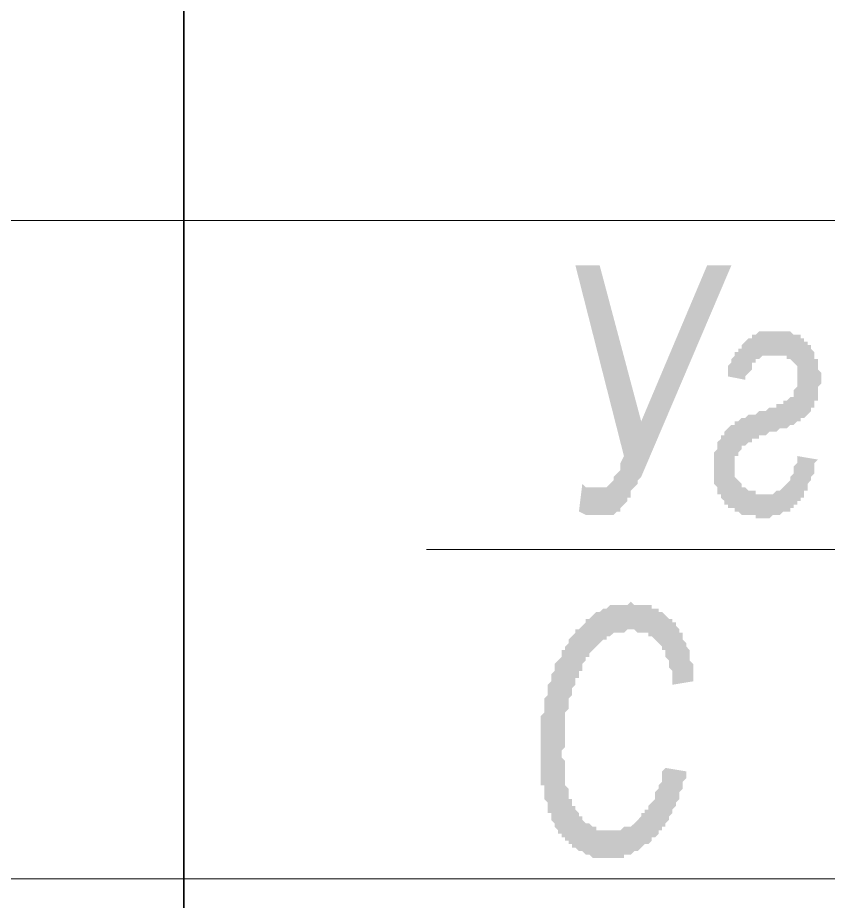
# Model space of a CAD drawing. Header units: millimetres. Extents: x 1372 to 666090, y 1285 to 31551.
# Drawn here: x 626999 to 627975, y 21912 to 22976 of the extents above; entities that cross this region are included whole.
import ezdxf

# ---------------------------------------------------------------- set-up
doc = ezdxf.new("R2010")
doc.units = ezdxf.units.MM
doc.layers.add('PDF _0', color=7, linetype='Continuous')
doc.layers.add('PDF _75-АЗ Штамп', color=7, linetype='Continuous')

msp = doc.modelspace()

# ---------------------------------------------------------------- hatches: boundary and pattern name
at = {"layer": 'PDF _75-АЗ Штамп', "transparency": 33554559}
for points in [[(627670.5, 22677.4), (627699.7, 22677.4), (627749.7, 22489.7), (627829, 22677.4), (627858.2, 22677.4), (627749.7, 22423), (627745.6, 22418.8), (627745.6, 22414.6), (627741.4, 22410.4), (627741.4, 22410.4), (627737.2, 22406.3), (627737.2, 22402.1), (627737.2, 22397.9), (627733.1, 22397.9), (627733.1, 22393.8), (627728.9, 22389.6), (627728.9, 22389.6), (627728.9, 22389.6), (627724.7, 22385.4), (627724.7, 22381.2), (627720.5, 22381.2), (627716.4, 22377.1), (627716.4, 22377.1), (627712.2, 22377.1), (627708, 22377.1), (627708, 22377.1), (627703.9, 22377.1), (627703.9, 22377.1), (627699.7, 22377.1), (627699.7, 22377.1), (627695.5, 22377.1), (627691.3, 22377.1), (627687.2, 22377.1), (627687.2, 22377.1), (627683, 22377.1), (627683, 22377.1), (627674.7, 22381.2), (627678.8, 22414.6), (627683, 22410.4), (627687.2, 22410.4), (627691.3, 22410.4), (627695.5, 22410.4), (627695.5, 22410.4), (627699.7, 22410.4), (627699.7, 22410.4), (627699.7, 22410.4), (627703.9, 22410.4), (627703.9, 22410.4), (627708, 22410.4), (627708, 22410.4), (627712.2, 22414.6), (627712.2, 22414.6), (627716.4, 22418.8), (627716.4, 22423), (627720.5, 22427.1), (627720.5, 22427.1), (627724.7, 22431.3), (627724.7, 22439.6), (627724.7, 22439.6), (627728.9, 22448)], [(627874.9, 22539.8), (627854, 22543.9), (627854, 22548.1), (627854, 22552.3), (627854, 22556.4), (627858.2, 22560.6), (627858.2, 22560.6), (627858.2, 22564.8), (627862.4, 22569), (627862.4, 22573.1), (627866.5, 22573.1), (627866.5, 22577.3), (627870.7, 22577.3), (627870.7, 22581.5), (627874.9, 22585.6), (627874.9, 22585.6), (627879.1, 22589.8), (627879.1, 22589.8), (627883.2, 22589.8), (627883.2, 22594), (627887.4, 22594), (627887.4, 22594), (627891.6, 22598.2), (627895.7, 22598.2), (627895.7, 22598.2), (627899.9, 22598.2), (627904.1, 22598.2), (627904.1, 22598.2), (627908.3, 22598.2), (627908.3, 22598.2), (627912.4, 22598.2), (627916.6, 22598.2), (627920.8, 22598.2), (627924.9, 22598.2), (627924.9, 22598.2), (627929.1, 22598.2), (627933.3, 22594), (627933.3, 22594), (627937.5, 22594), (627941.6, 22594), (627941.6, 22589.8), (627945.8, 22589.8), (627945.8, 22585.6), (627950, 22585.6), (627950, 22581.5), (627950, 22581.5), (627954.1, 22581.5), (627954.1, 22577.3), (627958.3, 22573.1), (627958.3, 22569), (627958.3, 22564.8), (627962.5, 22564.8), (627962.5, 22560.6), (627962.5, 22556.4), (627962.5, 22552.3), (627966.7, 22548.1), (627966.7, 22543.9), (627966.7, 22539.8), (627966.7, 22535.6), (627962.5, 22531.4), (627962.5, 22527.2), (627962.5, 22523.1), (627962.5, 22518.9), (627962.5, 22514.7), (627958.3, 22514.7), (627958.3, 22510.6), (627958.3, 22506.4), (627954.1, 22506.4), (627954.1, 22502.2), (627950, 22498), (627950, 22498), (627945.8, 22493.9), (627941.6, 22493.9), (627941.6, 22489.7), (627941.6, 22489.7), (627937.5, 22489.7), (627937.5, 22489.7), (627933.3, 22485.5), (627929.1, 22485.5), (627929.1, 22485.5), (627924.9, 22481.4), (627920.8, 22481.4), (627920.8, 22481.4), (627916.6, 22481.4), (627912.4, 22477.2), (627908.3, 22477.2), (627908.3, 22477.2), (627904.1, 22477.2), (627899.9, 22473), (627895.7, 22473), (627891.6, 22473), (627891.6, 22468.8), (627887.4, 22468.8), (627883.2, 22468.8), (627883.2, 22464.7), (627879.1, 22464.7), (627879.1, 22464.7), (627874.9, 22460.5), (627874.9, 22460.5), (627870.7, 22460.5), (627870.7, 22456.3), (627870.7, 22456.3), (627866.5, 22452.2), (627866.5, 22448), (627862.4, 22448), (627862.4, 22443.8), (627862.4, 22439.6), (627862.4, 22435.5), (627862.4, 22435.5), (627862.4, 22431.3), (627862.4, 22427.1), (627862.4, 22423), (627866.5, 22418.8), (627866.5, 22418.8), (627870.7, 22414.6), (627870.7, 22410.4), (627870.7, 22410.4), (627874.9, 22410.4), (627879.1, 22406.3), (627879.1, 22406.3), (627883.2, 22406.3), (627887.4, 22406.3), (627887.4, 22402.1), (627891.6, 22402.1), (627895.7, 22402.1), (627895.7, 22402.1), (627895.7, 22402.1), (627899.9, 22402.1), (627904.1, 22402.1), (627908.3, 22402.1), (627912.4, 22406.3), (627912.4, 22406.3), (627916.6, 22406.3), (627916.6, 22406.3), (627920.8, 22410.4), (627920.8, 22410.4), (627924.9, 22414.6), (627924.9, 22414.6), (627929.1, 22418.8), (627929.1, 22418.8), (627929.1, 22423), (627933.3, 22427.1), (627933.3, 22431.3), (627933.3, 22435.5), (627937.5, 22439.6), (627937.5, 22443.8), (627937.5, 22448), (627962.5, 22443.8), (627958.3, 22439.6), (627958.3, 22435.5), (627958.3, 22431.3), (627958.3, 22427.1), (627954.1, 22423), (627954.1, 22418.8), (627954.1, 22418.8), (627950, 22414.6), (627950, 22410.4), (627950, 22406.3), (627945.8, 22406.3), (627945.8, 22402.1), (627945.8, 22397.9), (627941.6, 22397.9), (627941.6, 22393.8), (627937.5, 22393.8), (627937.5, 22389.6), (627933.3, 22389.6), (627933.3, 22385.4), (627929.1, 22385.4), (627929.1, 22381.2), (627924.9, 22381.2), (627920.8, 22381.2), (627920.8, 22381.2), (627916.6, 22377.1), (627916.6, 22377.1), (627912.4, 22377.1), (627908.3, 22377.1), (627908.3, 22377.1), (627904.1, 22372.9), (627899.9, 22372.9), (627899.9, 22372.9), (627895.7, 22372.9), (627891.6, 22372.9), (627887.4, 22372.9), (627887.4, 22377.1), (627883.2, 22377.1), (627879.1, 22377.1), (627874.9, 22377.1), (627874.9, 22377.1), (627870.7, 22377.1), (627866.5, 22381.2), (627866.5, 22381.2), (627862.4, 22381.2), (627862.4, 22385.4), (627858.2, 22385.4), (627854, 22385.4), (627854, 22389.6), (627854, 22389.6), (627849.9, 22389.6), (627849.9, 22393.8), (627845.7, 22397.9), (627845.7, 22402.1), (627841.5, 22402.1), (627841.5, 22406.3), (627841.5, 22410.4), (627837.3, 22414.6), (627837.3, 22418.8), (627837.3, 22423), (627837.3, 22423), (627837.3, 22427.1), (627837.3, 22431.3), (627837.3, 22431.3), (627837.3, 22435.5), (627837.3, 22439.6), (627837.3, 22443.8), (627837.3, 22448), (627837.3, 22452.2), (627841.5, 22456.3), (627841.5, 22460.5), (627841.5, 22464.7), (627841.5, 22464.7), (627845.7, 22468.8), (627845.7, 22473), (627849.9, 22473), (627849.9, 22477.2), (627854, 22481.4), (627854, 22481.4), (627858.2, 22485.5), (627858.2, 22485.5), (627862.4, 22485.5), (627862.4, 22489.7), (627862.4, 22489.7), (627866.5, 22489.7), (627870.7, 22493.9), (627870.7, 22493.9), (627874.9, 22493.9), (627874.9, 22493.9), (627879.1, 22498), (627883.2, 22498), (627887.4, 22498), (627891.6, 22502.2), (627891.6, 22502.2), (627895.7, 22502.2), (627899.9, 22502.2), (627904.1, 22506.4), (627908.3, 22506.4), (627912.4, 22506.4), (627912.4, 22510.6), (627916.6, 22510.6), (627920.8, 22510.6), (627920.8, 22514.7), (627924.9, 22514.7), (627924.9, 22514.7), (627929.1, 22518.9), (627929.1, 22518.9), (627933.3, 22518.9), (627933.3, 22523.1), (627933.3, 22523.1), (627933.3, 22527.2), (627937.5, 22531.4), (627937.5, 22531.4), (627937.5, 22535.6), (627937.5, 22539.8), (627937.5, 22539.8), (627937.5, 22543.9), (627937.5, 22548.1), (627937.5, 22552.3), (627937.5, 22556.4), (627933.3, 22560.6), (627933.3, 22560.6), (627929.1, 22564.8), (627929.1, 22564.8), (627924.9, 22564.8), (627924.9, 22569), (627920.8, 22569), (627916.6, 22569), (627912.4, 22569), (627912.4, 22569), (627908.3, 22569), (627904.1, 22569), (627904.1, 22569), (627899.9, 22569), (627895.7, 22569), (627895.7, 22569), (627891.6, 22564.8), (627891.6, 22564.8), (627887.4, 22564.8), (627887.4, 22560.6), (627883.2, 22560.6), (627883.2, 22556.4), (627883.2, 22552.3), (627879.1, 22548.1), (627879.1, 22548.1), (627874.9, 22543.9), (627874.9, 22539.8)], [(627778.9, 22072.6), (627804, 22068.4), (627804, 22064.2), (627804, 22060), (627799.8, 22055.9), (627799.8, 22051.7), (627799.8, 22047.5), (627795.6, 22043.4), (627795.6, 22039.2), (627795.6, 22035), (627791.5, 22030.8), (627791.5, 22026.7), (627791.5, 22026.7), (627787.3, 22022.5), (627787.3, 22018.3), (627783.1, 22014.2), (627783.1, 22014.2), (627783.1, 22010), (627778.9, 22005.8), (627778.9, 22001.7), (627774.8, 22001.7), (627774.8, 21997.5), (627770.6, 21997.5), (627770.6, 21993.3), (627766.4, 21989.1), (627766.4, 21989.1), (627762.3, 21989.1), (627762.3, 21985), (627758.1, 21980.8), (627758.1, 21980.8), (627753.9, 21980.8), (627749.7, 21976.6), (627749.7, 21976.6), (627745.6, 21972.5), (627745.6, 21972.5), (627741.4, 21972.5), (627737.2, 21968.3), (627737.2, 21968.3), (627733.1, 21968.3), (627728.9, 21968.3), (627728.9, 21964.1), (627724.7, 21964.1), (627720.5, 21964.1), (627720.5, 21964.1), (627716.4, 21964.1), (627712.2, 21964.1), (627712.2, 21964.1), (627712.2, 21964.1), (627708, 21964.1), (627703.9, 21964.1), (627699.7, 21964.1), (627699.7, 21964.1), (627695.5, 21964.1), (627691.3, 21964.1), (627687.2, 21968.3), (627687.2, 21968.3), (627683, 21968.3), (627683, 21968.3), (627678.8, 21972.5), (627674.7, 21972.5), (627674.7, 21972.5), (627670.5, 21976.6), (627666.3, 21976.6), (627666.3, 21980.8), (627662.2, 21980.8), (627662.2, 21985), (627658, 21985), (627658, 21989.1), (627653.8, 21989.1), (627653.8, 21993.3), (627649.6, 21993.3), (627649.6, 21997.5), (627649.6, 21997.5), (627645.5, 22001.7), (627645.5, 22005.8), (627645.5, 22005.8), (627641.3, 22010), (627641.3, 22014.2), (627641.3, 22018.3), (627637.1, 22018.3), (627637.1, 22022.5), (627637.1, 22026.7), (627637.1, 22030.8), (627633, 22035), (627633, 22039.2), (627633, 22043.4), (627633, 22047.5), (627633, 22051.7), (627628.8, 22051.7), (627628.8, 22055.9), (627628.8, 22064.2), (627628.8, 22068.4), (627628.8, 22072.6), (627628.8, 22076.7), (627628.8, 22080.9), (627628.8, 22085.1), (627628.8, 22089.2), (627628.8, 22089.2), (627628.8, 22097.6), (627628.8, 22101.8), (627628.8, 22105.9), (627628.8, 22110.1), (627628.8, 22114.3), (627628.8, 22118.4), (627628.8, 22122.6), (627628.8, 22126.8), (627628.8, 22131), (627628.8, 22135.1), (627633, 22139.3), (627633, 22143.5), (627633, 22147.6), (627633, 22151.8), (627633, 22151.8), (627633, 22156), (627637.1, 22160.2), (627637.1, 22164.3), (627637.1, 22168.5), (627637.1, 22172.7), (627641.3, 22176.8), (627641.3, 22181), (627641.3, 22181), (627641.3, 22185.2), (627645.5, 22189.4), (627645.5, 22193.5), (627645.5, 22197.7), (627649.6, 22201.9), (627649.6, 22201.9), (627653.8, 22206), (627653.8, 22210.2), (627653.8, 22214.4), (627658, 22214.4), (627658, 22218.6), (627662.2, 22222.7), (627662.2, 22222.7), (627662.2, 22226.9), (627666.3, 22231.1), (627666.3, 22231.1), (627670.5, 22235.2), (627670.5, 22239.4), (627674.7, 22239.4), (627678.8, 22243.6), (627678.8, 22243.6), (627683, 22247.8), (627683, 22251.9), (627687.2, 22251.9), (627687.2, 22251.9), (627691.3, 22256.1), (627691.3, 22256.1), (627695.5, 22260.3), (627699.7, 22260.3), (627699.7, 22260.3), (627703.9, 22264.4), (627708, 22264.4), (627708, 22264.4), (627712.2, 22268.6), (627712.2, 22268.6), (627716.4, 22268.6), (627720.5, 22268.6), (627720.5, 22268.6), (627724.7, 22268.6), (627728.9, 22268.6), (627733.1, 22268.6), (627733.1, 22268.6), (627737.2, 22272.8), (627741.4, 22268.6), (627741.4, 22268.6), (627745.6, 22268.6), (627749.7, 22268.6), (627753.9, 22268.6), (627753.9, 22268.6), (627758.1, 22268.6), (627762.3, 22268.6), (627762.3, 22264.4), (627766.4, 22264.4), (627770.6, 22264.4), (627770.6, 22260.3), (627774.8, 22260.3), (627774.8, 22260.3), (627778.9, 22256.1), (627778.9, 22256.1), (627783.1, 22251.9), (627787.3, 22251.9), (627787.3, 22247.8), (627791.5, 22247.8), (627791.5, 22243.6), (627791.5, 22243.6), (627795.6, 22239.4), (627795.6, 22235.2), (627799.8, 22235.2), (627799.8, 22231.1), (627799.8, 22226.9), (627804, 22222.7), (627804, 22222.7), (627804, 22218.6), (627808.1, 22214.4), (627808.1, 22210.2), (627808.1, 22206), (627808.1, 22201.9), (627812.3, 22197.7), (627812.3, 22193.5), (627812.3, 22189.4), (627812.3, 22185.2), (627812.3, 22181), (627812.3, 22176.8), (627812.3, 22176.8), (627787.3, 22172.7), (627787.3, 22176.8), (627787.3, 22181), (627787.3, 22189.4), (627783.1, 22193.5), (627783.1, 22193.5), (627783.1, 22197.7), (627783.1, 22201.9), (627778.9, 22206), (627778.9, 22210.2), (627778.9, 22214.4), (627774.8, 22214.4), (627774.8, 22218.6), (627770.6, 22222.7), (627770.6, 22222.7), (627770.6, 22222.7), (627766.4, 22226.9), (627766.4, 22226.9), (627762.3, 22231.1), (627758.1, 22231.1), (627758.1, 22235.2), (627753.9, 22235.2), (627749.7, 22235.2), (627749.7, 22235.2), (627745.6, 22235.2), (627741.4, 22239.4), (627741.4, 22239.4), (627737.2, 22239.4), (627733.1, 22239.4), (627733.1, 22239.4), (627728.9, 22235.2), (627724.7, 22235.2), (627724.7, 22235.2), (627720.5, 22235.2), (627720.5, 22235.2), (627716.4, 22235.2), (627712.2, 22231.1), (627712.2, 22231.1), (627708, 22231.1), (627708, 22226.9), (627703.9, 22226.9), (627699.7, 22222.7), (627699.7, 22222.7), (627695.5, 22218.6), (627695.5, 22218.6), (627691.3, 22214.4), (627691.3, 22214.4), (627687.2, 22210.2), (627687.2, 22206), (627683, 22206), (627683, 22201.9), (627678.8, 22197.7), (627678.8, 22193.5), (627678.8, 22189.4), (627674.7, 22189.4), (627674.7, 22185.2), (627674.7, 22181), (627670.5, 22181), (627670.5, 22176.8), (627670.5, 22172.7), (627666.3, 22168.5), (627666.3, 22164.3), (627666.3, 22160.2), (627666.3, 22160.2), (627662.2, 22156), (627662.2, 22151.8), (627662.2, 22147.6), (627662.2, 22143.5), (627658, 22139.3), (627658, 22135.1), (627658, 22131), (627658, 22126.8), (627658, 22122.6), (627658, 22118.4), (627658, 22114.3), (627658, 22110.1), (627658, 22105.9), (627658, 22101.8), (627658, 22097.6), (627653.8, 22093.4), (627653.8, 22089.2), (627653.8, 22085.1), (627658, 22080.9), (627658, 22076.7), (627658, 22072.6), (627658, 22068.4), (627658, 22064.2), (627658, 22060), (627658, 22055.9), (627658, 22051.7), (627662.2, 22047.5), (627662.2, 22043.4), (627662.2, 22039.2), (627662.2, 22035), (627666.3, 22035), (627666.3, 22030.8), (627666.3, 22026.7), (627670.5, 22026.7), (627670.5, 22022.5), (627670.5, 22022.5), (627674.7, 22018.3), (627674.7, 22014.2), (627678.8, 22014.2), (627678.8, 22010), (627683, 22005.8), (627683, 22005.8), (627687.2, 22005.8), (627691.3, 22001.7), (627691.3, 22001.7), (627695.5, 22001.7), (627695.5, 21997.5), (627699.7, 21997.5), (627703.9, 21997.5), (627703.9, 21997.5), (627708, 21997.5), (627712.2, 21997.5), (627712.2, 21997.5), (627716.4, 21997.5), (627716.4, 21997.5), (627720.5, 21997.5), (627724.7, 21997.5), (627724.7, 21997.5), (627728.9, 22001.7), (627733.1, 22001.7), (627733.1, 22001.7), (627737.2, 22001.7), (627741.4, 22005.8), (627741.4, 22005.8), (627745.6, 22010), (627745.6, 22010), (627749.7, 22014.2), (627749.7, 22018.3), (627753.9, 22018.3), (627753.9, 22022.5), (627758.1, 22022.5), (627758.1, 22026.7), (627762.3, 22030.8), (627762.3, 22030.8), (627766.4, 22035), (627766.4, 22039.2), (627766.4, 22043.4), (627770.6, 22047.5), (627770.6, 22051.7), (627770.6, 22051.7), (627774.8, 22055.9), (627774.8, 22060), (627774.8, 22064.2), (627774.8, 22068.4), (627778.9, 22072.6)]]:
    msp.add_hatch(color=256, dxfattribs=at).paths.add_polyline_path(points)

# ---------------------------------------------------------------- linework, layer by layer
at = {"layer": 'PDF _0', "lineweight": 35}
msp.add_lwpolyline([(627199.1, 28972), (627199.1, 19565.6)], dxfattribs=at)
at = {"layer": 'PDF _0', "lineweight": 18}
for points in [[(638090.6, 22731.6), (619774, 22731.6)], [(638090.6, 21939.1), (619774, 21939.1)]]:
    msp.add_lwpolyline(points, close=True, dxfattribs=at)
at = {"layer": 'PDF _0', "lineweight": 9}
msp.add_lwpolyline([(627491.1, 22335.4), (631850.2, 22335.4)], dxfattribs=at)

doc.saveas('drawing.dxf')
